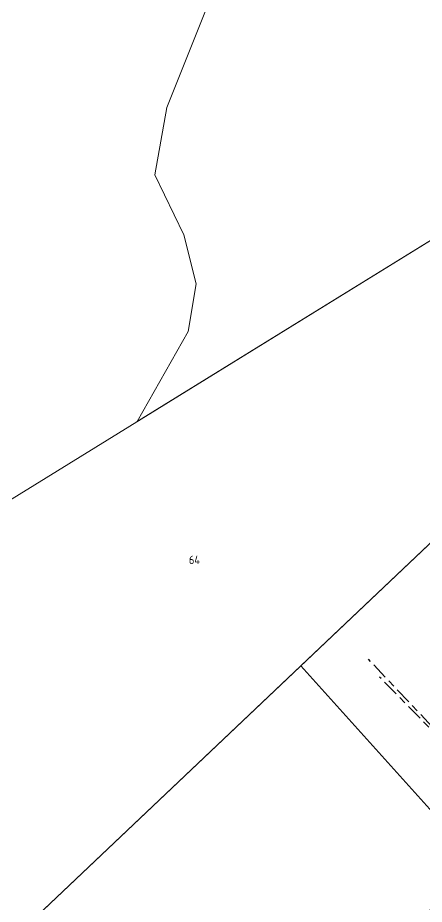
# Model space of a CAD drawing. Header units: metres. Extents: x -1 to 310379, y -2 to 6272124.
# Drawn here: x 309656.7 to 309754.4, y 6271331.1 to 6271544.1 of the extents above; entities that cross this region are included whole.
import ezdxf

# ---------------------------------------------------------------- set-up
doc = ezdxf.new("R2010")
doc.units = ezdxf.units.M
doc.linetypes.add('Cable Exist UG', pattern=[8.2, 4, -1.2, 1.8, -1.2])
doc.layers.add('_User_LV_Exist', color=7, linetype='Continuous')
doc.layers.add('UG_Details_SP_MISC', color=7, linetype='Continuous')
doc.layers.add('Cadastre Land Parcels_SP_EXT', color=9, linetype='Continuous', lineweight=5)
doc.styles.add('ISOCP', font='isocp.shx', dxfattribs={"height": 1.75})

msp = doc.modelspace()

# ---------------------------------------------------------------- linework, layer by layer
at = {"layer": '_User_LV_Exist', "color": 7, "linetype": 'Cable Exist UG', "flags": 128}
msp.add_lwpolyline([(309856.72, 6271465.7), (309871.07, 6271450.34), (309871.68, 6271443.66), (309779.45, 6271349.28), (309743.7, 6271385.66)], dxfattribs=at)
at = {"layer": 'Cadastre Land Parcels_SP_EXT', "linetype": 'Continuous'}
for points in [[(309804.69, 6271520.65), (309797.17, 6271528.84), (309776.91, 6271550.93), (309787.02, 6271616.1), (309728.59, 6271594.05), (309726.46, 6271585.78), (309711.53, 6271563.41), (309703.42, 6271549.79), (309692.54, 6271522.46), (309689.68, 6271506.33), (309696.63, 6271491.93), (309699.64, 6271480.16), (309697.71, 6271468.64), (309685.43, 6271447.04), (309804.69, 6271520.65)], [(309832.39, 6271490.34), (309804.69, 6271520.65), (309542.42, 6271358.77), (309611.99, 6271281.48), (309832.39, 6271490.34)], [(309872.9, 6271446.11), (309832.39, 6271490.34), (309724.76, 6271388.35), (309767.32, 6271341.11), (309872.9, 6271446.11)], [(309767.32, 6271341.11), (309724.76, 6271388.35), (309611.99, 6271281.48), (309657.04, 6271231.43), (309767.32, 6271341.11)]]:
    msp.add_lwpolyline(points, close=True, dxfattribs=at)
at = {"layer": 'UG_Details_SP_MISC', "color": 7, "linetype": 'Cable Exist UG', "flags": 128}
msp.add_lwpolyline([(309778.83, 6271349.86), (309740.99, 6271389.96)], dxfattribs=at)

# ---------------------------------------------------------------- texts
at = {"layer": 'Cadastre Land Parcels_SP_EXT', "style": 'ISOCP'}
msp.add_text('64', height=2, dxfattribs=at).set_placement((309697.87, 6271412.81))

doc.saveas('drawing.dxf')
